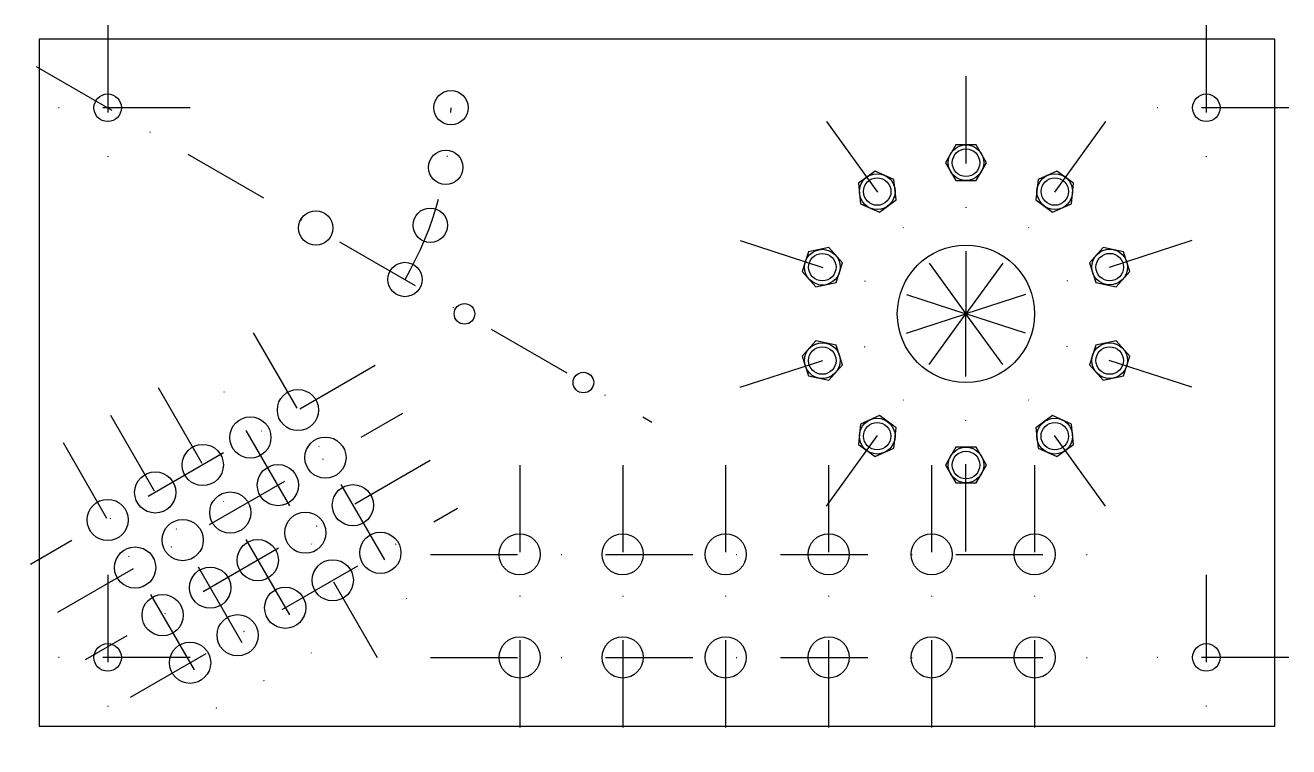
# Model space of a CAD drawing. Header units: millimetres. Extents: x -2 to 182, y -3 to 102.
import ezdxf

# ---------------------------------------------------------------- set-up
doc = ezdxf.new("R2010")
doc.units = ezdxf.units.MM
doc.linetypes.add('DASHDOT', pattern=[25.4, 12.7, -6.35, 0, -6.35])
doc.layers.add('Linha de centro', color=6, linetype='DASHDOT')
doc.layers.add('Peça', color=2, linetype='Continuous')

# ---------------------------------------------------------------- blocks, each defined once
blk = doc.blocks.new('*U1')
blk.add_lwpolyline([(24.6, 23.5), (22, 25), (19.4, 23.5), (19.4, 20.5), (22, 19), (24.6, 20.5)], close=True)
for radius in [2.6, 2]:
    blk.add_circle((22, 22), radius)
blk = doc.blocks.new('*U2')
at = {"layer": 'Peça', "color": 0, "linetype": 'ByBlock', "lineweight": -2, "transparency": 16777216}
for p, rotation in [((157, 60), 90), ((152.8, 72.93), 126), ((152.8, 47.07), 53.99999999999984), ((141.8, 80.92), 162), ((141.8, 39.08), 17.99999999999982), ((128.2, 80.92), 197.9999999999999), ((128.2, 39.08), 341.9999999999999), ((117.2, 72.93), 233.9999999999999), ((117.2, 47.07), 305.9999999999999), ((113, 60), 269.9999999999999)]:
    blk.add_blockref('*U1', p, dxfattribs=dict(at, rotation=rotation))
blk = doc.blocks.new('*U3')
blk.add_circle((0, 0), 3)
blk = doc.blocks.new('*U4')
at = {"layer": 'Peça', "color": 0, "linetype": 'ByBlock', "lineweight": -2, "transparency": 16777216}
for p in [(0, 15), (15, 15), (30, 15), (45, 15), (60, 15), (75, 15), (0, 0), (15, 0), (30, 0), (45, 0), (60, 0), (75, 0)]:
    blk.add_blockref('*U3', p, dxfattribs=at)
blk = doc.blocks.new('*U5')
blk.add_circle((0, 0), 3)
blk = doc.blocks.new('*U6')
at = {"layer": 'Peça', "color": 0, "linetype": 'ByBlock', "lineweight": -2, "transparency": 16777216}
for p in [(0, 24), (8, 24), (16, 24), (24, 24), (32, 24), (0, 16), (8, 16), (16, 16), (24, 16), (32, 16), (0, 8), (8, 8), (16, 8), (24, 8), (32, 8), (0, 0), (8, 0), (16, 0), (24, 0), (32, 0)]:
    blk.add_blockref('*U5', p, dxfattribs=at)
blk = doc.blocks.new('*U13')
at = {"layer": 'Linha de centro'}
blk.add_line((0, 20.5), (0, -20.5), dxfattribs=at)
blk = doc.blocks.new('*U14')
at = {"layer": 'Linha de centro', "color": 0, "linetype": 'ByBlock', "lineweight": -2, "transparency": 16777216}
for p in [(0, 0), (15, 0), (30, 0), (45, 0), (60, 0), (75, 0)]:
    blk.add_blockref('*U13', p, dxfattribs=at)
blk = doc.blocks.new('*U22')
at = {"layer": 'Linha de centro'}
blk.add_line((34.6, 10), (0, 10), dxfattribs=at)
blk = doc.blocks.new('*U23')
at = {"layer": 'Linha de centro', "color": 0, "linetype": 'ByBlock', "lineweight": -2, "transparency": 16777216}
for p, rotation in [((145, 60), 90), ((143.09, 65.88), 126), ((143.09, 54.12), 53.99999999999989), ((138.09, 69.51), 162), ((138.09, 50.49), 17.99999999999989), ((131.91, 69.51), 197.9999999999999), ((126.91, 65.88), 233.9999999999999), ((125, 60), 269.9999999999999), ((126.91, 54.12), 305.9999999999999), ((131.91, 50.49), 341.9999999999999)]:
    blk.add_blockref('*U22', p, dxfattribs=dict(at, rotation=rotation))

msp = doc.modelspace()

# ---------------------------------------------------------------- linework, layer by layer
at = {"layer": 'Linha de centro'}
for p, q in [((10, 102), (10, 78)), ((170, 102), (170, 78)), ((-0.39, 96), (89.24, 44.25)), ((22, 90), (-2, 90)), ((182, 90), (158, 90)), ((31.21, 57.26), (56.21, 13.96)), ((48.97, 52.5), (-1.26, 23.5)), ((49.28, 9.96), (24.28, 53.26)), ((17.36, 49.26), (42.36, 5.96)), ((2.74, 16.57), (52.97, 45.57)), ((10.43, 45.26), (35.43, 1.96)), ((3.5, 41.26), (28.5, -2.04)), ((56.97, 38.64), (6.74, 9.64)), ((13.34, 4.22), (60.97, 31.72)), ((57, 25), (158, 25)), ((10, 22), (10, -2)), ((170, 22), (170, -2)), ((22, 10), (-2, 10)), ((57, 10), (158, 10)), ((182, 10), (158, 10))]:
    msp.add_line(p, q, dxfattribs=at)
msp.add_arc((10, 90), 50, 330, 0, dxfattribs=at)
at = {"layer": 'Peça'}
for p, q in [((180, 100), (0, 100)), ((0, 100), (0, 0)), ((180, 0), (180, 100)), ((0, 0), (180, 0))]:
    msp.add_line(p, q, dxfattribs=at)
for centre, radius in [((10, 90), 2), ((60, 90), 2.5), ((170, 90), 2), ((59.24, 81.32), 2.5), ((40.31, 72.5), 2.5), ((56.98, 72.9), 2.5), ((135, 60), 10), ((53.3, 65), 2.5), ((61.96, 60), 1.5), ((79.28, 50), 1.5), ((10, 10), 2), ((170, 10), 2)]:
    msp.add_circle(centre, radius, dxfattribs=at)

# ---------------------------------------------------------------- block references
at = {"layer": 'Linha de centro'}
for name, p in [('*U23', (0, 0)), ('*U14', (70, 17.5))]:
    msp.add_blockref(name, p, dxfattribs=at)
at = {"layer": 'Peça'}
for name, p in [('*U2', (0, 0)), ('*U4', (70, 10))]:
    msp.add_blockref(name, p, dxfattribs=at)
at = {"layer": 'Peça', "rotation": 29.99999999999999}
msp.add_blockref('*U6', (22, 9.22), dxfattribs=at)

doc.saveas('drawing.dxf')
